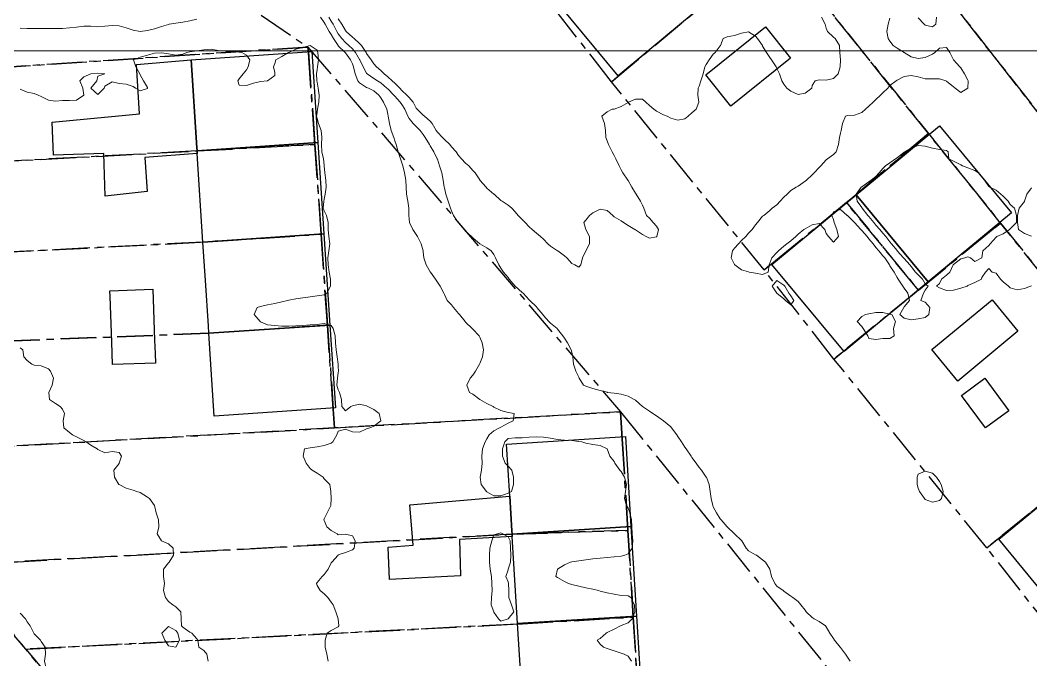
# Model space of a CAD drawing. Header units: centimetres. Extents: x 0 to 642158, y -847 to 649707.
# Drawn here: x 616585.8 to 616657.2, y 620844.4 to 620889.5 of the extents above; entities that cross this region are included whole.
import ezdxf

# ---------------------------------------------------------------- set-up
doc = ezdxf.new("R2010")
doc.units = ezdxf.units.CM
doc.header["$MEASUREMENT"] = 0
doc.linetypes.add('CENTERX2', pattern=[4, 2.5, -0.5, 0.5, -0.5])
doc.layers.add('MEV_grille', color=254, linetype='Continuous', lineweight=9)
doc.layers.add('WAL_topographie 0.5', color=253, linetype='Continuous', lineweight=20)
doc.layers.add('SPW_batiments', color=7, linetype='Continuous')
doc.layers.add('SPW_parcellaire cadastral', color=7, linetype='CENTERX2', lineweight=25, true_color=0xff0542)

# ---------------------------------------------------------------- blocks, each defined once
blk = doc.blocks.new('*U114')
at = {"layer": 'MEV_grille', "transparency": 33554687}
blk.add_lwpolyline([(-1338.461, 0), (1338.461, 0)], dxfattribs=at)
blk = doc.blocks.new('*U115')
at = {"layer": 'MEV_grille', "color": 0, "linetype": 'ByBlock', "lineweight": -2, "transparency": 16777216}
blk.add_blockref('*U114', (0, -1500), dxfattribs=at)

msp = doc.modelspace()

# ---------------------------------------------------------------- linework, layer by layer
at = {"layer": 'SPW_batiments'}
for points in [[(616633.761, 620890.368), (616628.042, 620885.616), (616622.991, 620891.699), (616628.71, 620896.45), (616633.761, 620890.368)], [(616640.208, 620886.851), (616636.008, 620883.467), (616634.225, 620885.683), (616638.442, 620889.068), (616640.208, 620886.851)], [(616606.802, 620880.89), (616598.261, 620880.305), (616598.246, 620880.53), (616597.842, 620886.746), (616606.375, 620887.33), (616606.802, 620880.89)], [(616598.246, 620880.53), (616598.261, 620880.305), (616598.274, 620880.113), (616594.576, 620879.846), (616594.743, 620877.429), (616591.776, 620877.112), (616591.676, 620880.128), (616588.109, 620880.012), (616588.009, 620882.345), (616594.193, 620882.929), (616593.975, 620886.412), (616597.842, 620886.746), (616598.246, 620880.53)], [(616655.843, 620875.936), (616649.954, 620871.057), (616644.853, 620877.207), (616650.742, 620882.085), (616655.843, 620875.936)], [(616607.23, 620874.449), (616598.68, 620873.864), (616598.274, 620880.113), (616598.261, 620880.305), (616606.802, 620880.89), (616607.23, 620874.449)], [(616649.954, 620871.057), (616644.01, 620866.135), (616638.909, 620872.284), (616644.853, 620877.207), (616649.954, 620871.057)], [(616607.656, 620868.008), (616599.098, 620867.423), (616599.064, 620867.947), (616598.856, 620871.146), (616598.68, 620873.864), (616607.23, 620874.449), (616607.656, 620868.008)], [(616595.133, 620870.528), (616595.26, 620866.94), (616595.261, 620866.935), (616595.294, 620865.992), (616595.318, 620865.319), (616592.282, 620865.212), (616592.226, 620866.793), (616592.112, 620870.03), (616592.098, 620870.421), (616595.133, 620870.528)], [(616656.294, 620867.57), (616652.044, 620864.052), (616650.21, 620866.269), (616654.477, 620869.786), (616656.294, 620867.57)], [(616608.045, 620862.147), (616599.478, 620861.579), (616599.098, 620867.423), (616607.656, 620868.008), (616608.045, 620862.147)], [(616655.66, 620861.953), (616654.011, 620860.736), (616652.31, 620863.036), (616653.96, 620864.253), (616655.66, 620861.953)], [(616628.938, 620853.783), (616620.534, 620853.232), (616620.52, 620853.457), (616620.37, 620855.917), (616620.145, 620859.582), (616628.545, 620860.133), (616628.938, 620853.783)], [(616665.685, 620851.708), (616659.846, 620846.92), (616654.946, 620852.87), (616660.801, 620857.674), (616665.685, 620851.708)], [(616620.52, 620853.457), (616620.534, 620853.232), (616620.544, 620853.066), (616616.812, 620852.865), (616616.896, 620850.282), (616611.862, 620850.031), (616611.779, 620852.315), (616613.546, 620852.465), (616613.296, 620855.315), (616620.37, 620855.917), (616620.52, 620853.457)], [(616629.33, 620847.434), (616620.92, 620846.933), (616620.544, 620853.066), (616620.534, 620853.232), (616628.938, 620853.783), (616629.33, 620847.434)], [(616629.723, 620841.085), (616621.31, 620840.533), (616621.123, 620843.608), (616620.92, 620846.933), (616629.33, 620847.434), (616629.723, 620841.085)]]:
    msp.add_lwpolyline(points, dxfattribs=at)
at = {"layer": 'SPW_parcellaire cadastral'}
for points in [[(616703.252, 620977.874), (616705.259, 620970.066), (616725.859, 620975.281), (616789.025, 620897.565), (616816.871, 620864.549), (616819.201, 620861.786), (616791.606, 620814.788), (616777.504, 620810.829), (616747.043, 620804.653), (616736.762, 620806.494), (616725.425, 620812.186), (616717.783, 620816.022), (616706.308, 620829.905), (616705.058, 620828.784), (616702.226, 620826.244), (616700.619, 620828.294), (616648.311, 620895.015), (616662.942, 620947.797), (616665.719, 620957.761), (616680.429, 620969.619), (616679.014, 620971.374), (616703.252, 620977.874)], [(616700.25, 620824.474), (616687.169, 620812.75), (616682.753, 620816.443), (616674.455, 620826.906), (616680.775, 620831.995), (616686.285, 620836.429), (616681.602, 620842.247), (616670.72, 620855.764), (616665.832, 620861.836), (616655.066, 620875.21), (616649.97, 620881.54), (616639.249, 620894.858), (616634.299, 620901.007), (616623.275, 620914.701), (616618.557, 620920.562), (616607.704, 620934.044), (616602.854, 620940.068), (616597.135, 620935.448), (616591.099, 620930.57), (616569.151, 620957.403)], [(616614.722, 620937.858), (616618.639, 620932.979), (616648.311, 620895.015), (616700.619, 620828.294)], [(616519.586, 620926.023), (616526.18, 620918.693), (616531.14, 620912.204), (616536.8, 620905.074), (616542.757, 620897.856), (616548.14, 620891.592), (616554.29, 620884.411), (616559.209, 620878.191), (616564.044, 620872.091), (616568.661, 620866.259), (616574.847, 620858.87), (616581.163, 620851.043), (616586.147, 620845.111), (616591.413, 620838.84), (616597.939, 620831.165), (616603.753, 620824.058), (616608.28, 620818.35), (616613.251, 620812.065), (616619.002, 620804.831), (616628.934, 620794.239)], [(616606.102, 620887.645), (616579.995, 620885.899), (616579.604, 620893.615), (616578.768, 620893.565), (616578.404, 620899.762), (616579.106, 620899.786), (616578.801, 620905.558), (616579.62, 620905.601), (616606.102, 620887.645)], [(616622.67, 620891.456), (616628.404, 620896.196), (616633.328, 620890.008), (616627.558, 620885.183), (616622.67, 620891.456)], [(616638.358, 620871.901), (616627.558, 620885.183), (616633.328, 620890.008), (616639.249, 620894.858), (616649.97, 620881.54), (616644.183, 620876.651), (616638.358, 620871.901)], [(616606.102, 620887.645), (616606.138, 620887.313), (616606.593, 620880.759), (616598.261, 620880.304), (616559.209, 620878.191), (616554.29, 620884.411), (616579.995, 620885.899), (616606.102, 620887.645)], [(616606.102, 620887.645), (616628.207, 620861.871), (616607.983, 620860.734), (616607.89, 620862.074), (616607.479, 620867.999), (616607.034, 620874.417), (616606.593, 620880.759), (616606.138, 620887.313), (616606.102, 620887.645)], [(616649.256, 620870.479), (616644.183, 620876.651), (616649.97, 620881.54), (616655.066, 620875.21), (616649.256, 620870.479)], [(616559.209, 620878.191), (616598.261, 620880.304), (616606.593, 620880.759), (616607.034, 620874.417), (616598.679, 620873.863), (616564.044, 620872.091), (616559.209, 620878.191)], [(616638.358, 620871.901), (616644.183, 620876.651), (616649.256, 620870.479), (616643.288, 620865.602), (616638.358, 620871.901)], [(616665.832, 620861.836), (616660.25, 620857.22), (616654.104, 620852.266), (616643.288, 620865.602), (616649.256, 620870.479), (616655.066, 620875.21), (616665.832, 620861.836)], [(616607.479, 620867.999), (616599.098, 620867.422), (616568.661, 620866.259), (616564.044, 620872.091), (616598.679, 620873.863), (616607.034, 620874.417), (616607.479, 620867.999)], [(616607.479, 620867.999), (616607.89, 620862.074), (616607.983, 620860.734), (616574.847, 620858.87), (616568.661, 620866.259), (616599.098, 620867.422), (616607.479, 620867.999)], [(616581.163, 620851.043), (616574.847, 620858.87), (616607.983, 620860.734), (616628.207, 620861.871), (616628.324, 620859.968), (616628.723, 620853.501), (616620.534, 620853.231), (616581.163, 620851.043)], [(616629.494, 620840.995), (616629.101, 620847.367), (616628.723, 620853.501), (616628.324, 620859.968), (616628.207, 620861.871), (616650.229, 620834.644), (616630.034, 620833.247), (616629.863, 620835.001), (616629.494, 620840.995)], [(616665.113, 620851.239), (616658.931, 620846.128), (616654.104, 620852.266), (616660.25, 620857.22), (616665.113, 620851.239)], [(616581.163, 620851.043), (616620.534, 620853.231), (616628.723, 620853.501), (616629.101, 620847.367), (616620.922, 620846.882), (616586.147, 620845.111), (616581.163, 620851.043)], [(616629.494, 620840.995), (616621.311, 620840.532), (616591.413, 620838.84), (616586.147, 620845.111), (616620.922, 620846.882), (616629.101, 620847.367), (616629.494, 620840.995)]]:
    msp.add_lwpolyline(points, dxfattribs=at)
at = {"layer": 'WAL_topographie 0.5'}
for points in [[(616585.75, 620888.979), (616586.25, 620888.954), (616586.75, 620888.964), (616587.25, 620888.959), (616587.75, 620888.947), (616588.25, 620888.943), (616588.75, 620888.958), (616589.25, 620888.993), (616589.75, 620889.048), (616590.25, 620889.111), (616590.75, 620889.109), (616591.25, 620889.081), (616591.75, 620889.115), (616592.25, 620889.17), (616592.75, 620889.145), (616593.25, 620889.002), (616593.75, 620888.825), (616594.25, 620888.75), (616594.75, 620888.809), (616595.25, 620888.933), (616595.75, 620889.086), (616596.25, 620889.244), (616596.28, 620889.25), (616596.75, 620889.336), (616597.25, 620889.396), (616597.75, 620889.486), (616598.25, 620889.621)], [(616606.978, 620889.75), (616607.25, 620889.372), (616607.32, 620889.25), (616607.607, 620888.75), (616607.75, 620888.527), (616607.898, 620888.25), (616608.237, 620887.75), (616608.25, 620887.734), (616608.745, 620887.25), (616608.75, 620887.244), (616609.107, 620886.75), (616609.25, 620886.452), (616609.331, 620886.25), (616609.44, 620885.75), (616609.63, 620885.25), (616609.75, 620885.112), (616610.25, 620884.797), (616610.386, 620884.75), (616610.75, 620884.544), (616611.124, 620884.25), (616611.25, 620884.052), (616611.449, 620883.75), (616611.675, 620883.25), (616611.75, 620882.893), (616611.778, 620882.75), (616611.859, 620882.25), (616611.981, 620881.75), (616612.169, 620881.25), (616612.25, 620881.011), (616612.332, 620880.75), (616612.48, 620880.25), (616612.653, 620879.75), (616612.75, 620879.458), (616612.814, 620879.25), (616612.932, 620878.75), (616613.02, 620878.25), (616613.055, 620877.75), (616613.079, 620877.25), (616613.166, 620876.75), (616613.235, 620876.25), (616613.225, 620875.75), (616613.25, 620875.519), (616613.282, 620875.25), (616613.525, 620874.75), (616613.75, 620874.408), (616613.847, 620874.25), (616614.107, 620873.75), (616614.241, 620873.25), (616614.25, 620873.167), (616614.303, 620872.75), (616614.459, 620872.25), (616614.75, 620871.769), (616614.764, 620871.75), (616615.116, 620871.25), (616615.25, 620871.031), (616615.455, 620870.75), (616615.708, 620870.25), (616615.75, 620870.161), (616615.955, 620869.75), (616616.25, 620869.427), (616616.4, 620869.25), (616616.75, 620868.813), (616616.807, 620868.75), (616617.22, 620868.25), (616617.25, 620868.215), (616617.704, 620867.75), (616617.75, 620867.712), (616618.204, 620867.25), (616618.25, 620867.15), (616618.411, 620866.75), (616618.509, 620866.25), (616618.448, 620865.75), (616618.25, 620865.294), (616618.232, 620865.25), (616617.936, 620864.75), (616617.75, 620864.471), (616617.571, 620864.25), (616617.336, 620863.75), (616617.516, 620863.25), (616617.75, 620863.127), (616618.25, 620862.75), (616618.25, 620862.75), (616618.75, 620862.464), (616619.189, 620862.25), (616619.25, 620862.21), (616619.75, 620861.98), (616620.25, 620861.831), (616620.683, 620861.75), (616620.6, 620861.25), (616620.25, 620861.071), (616619.75, 620860.795), (616619.645, 620860.75), (616619.25, 620860.536), (616618.917, 620860.25), (616618.75, 620859.956), (616618.641, 620859.75), (616618.454, 620859.25), (616618.406, 620858.75), (616618.408, 620858.25), (616618.364, 620857.75), (616618.287, 620857.25), (616618.348, 620856.75), (616618.731, 620856.25), (616618.75, 620856.232), (616619.25, 620855.951), (616619.75, 620855.94), (616620.25, 620856.125), (616620.5, 620856.25), (616620.635, 620856.75), (616620.634, 620857.25), (616620.507, 620857.75), (616620.25, 620858.029), (616620.053, 620858.25), (616619.854, 620858.75), (616619.868, 620859.25), (616620.014, 620859.75), (616620.25, 620859.98), (616620.75, 620860.045), (616621.25, 620860.045), (616621.75, 620860.081), (616622.25, 620860.114), (616622.75, 620860.095), (616623.25, 620860.009), (616623.75, 620859.917), (616624.25, 620859.869), (616624.75, 620859.843), (616625.25, 620859.781), (616625.464, 620859.75), (616625.75, 620859.655), (616626.25, 620859.558), (616626.75, 620859.5), (616627.25, 620859.25), (616627.25, 620859.25), (616627.45, 620858.75), (616627.75, 620858.375), (616627.803, 620858.25), (616628.156, 620857.75), (616628.25, 620857.662), (616628.491, 620857.25), (616628.614, 620856.75), (616628.547, 620856.25), (616628.487, 620855.75), (616628.628, 620855.25), (616628.75, 620855.067), (616628.866, 620854.75), (616628.979, 620854.25), (616629.006, 620853.75), (616629.025, 620853.25), (616629.068, 620852.75), (616629.024, 620852.25), (616628.75, 620851.843), (616628.5, 620851.75), (616628.25, 620851.682), (616627.75, 620851.638), (616627.25, 620851.589), (616626.75, 620851.531), (616626.25, 620851.486), (616625.75, 620851.417), (616625.25, 620851.34), (616624.75, 620851.271), (616624.659, 620851.25), (616624.25, 620851.07), (616623.75, 620850.75), (616623.75, 620850.75), (616623.625, 620850.25), (616623.75, 620850.167), (616624.25, 620849.88), (616624.519, 620849.75), (616624.75, 620849.68), (616625.25, 620849.554), (616625.75, 620849.446), (616626.25, 620849.341), (616626.635, 620849.25), (616626.75, 620849.216), (616627.25, 620849.087), (616627.75, 620848.995), (616628.25, 620848.898), (616628.75, 620848.875), (616628.937, 620848.75), (616629.186, 620848.25), (616629.21, 620847.75), (616629.024, 620847.25), (616628.75, 620846.971), (616628.25, 620846.77), (616628.2, 620846.75), (616627.75, 620846.53), (616627.25, 620846.288), (616627.178, 620846.25), (616626.75, 620845.859), (616626.558, 620845.75), (616626.75, 620845.472), (616627, 620845.25), (616627.25, 620845.159), (616627.75, 620844.988), (616628.25, 620844.829), (616628.464, 620844.75), (616628.75, 620844.607), (616628.977, 620844.25)], [(616607.578, 620889.75), (616607.75, 620889.462), (616607.876, 620889.25), (616608.151, 620888.75), (616608.25, 620888.582), (616608.493, 620888.25), (616608.75, 620887.968), (616609.002, 620887.75), (616609.25, 620887.508), (616609.468, 620887.25), (616609.75, 620886.773), (616609.764, 620886.75), (616610.015, 620886.25), (616610.25, 620885.801), (616610.291, 620885.75), (616610.75, 620885.42), (616611.015, 620885.25), (616611.25, 620885.107), (616611.684, 620884.75), (616611.75, 620884.687), (616612.181, 620884.25), (616612.25, 620884.172), (616612.631, 620883.75), (616612.75, 620883.579), (616612.952, 620883.25), (616613.164, 620882.75), (616613.25, 620882.604), (616613.531, 620882.25), (616613.75, 620882.031), (616614.041, 620881.75), (616614.25, 620881.468), (616614.38, 620881.25), (616614.703, 620880.75), (616614.75, 620880.664), (616614.992, 620880.25), (616615.238, 620879.75), (616615.25, 620879.717), (616615.413, 620879.25), (616615.556, 620878.75), (616615.668, 620878.25), (616615.737, 620877.75), (616615.75, 620877.693), (616615.858, 620877.25), (616616.02, 620876.75), (616616.177, 620876.25), (616616.25, 620876.075), (616616.4, 620875.75), (616616.725, 620875.25), (616616.75, 620875.218), (616617.136, 620874.75), (616617.25, 620874.627), (616617.667, 620874.25), (616617.75, 620874.165), (616618.25, 620873.75), (616618.25, 620873.75), (616618.75, 620873.46), (616619.064, 620873.25), (616619.25, 620872.994), (616619.372, 620872.75), (616619.595, 620872.25), (616619.75, 620872.017), (616619.92, 620871.75), (616620.25, 620871.355), (616620.328, 620871.25), (616620.75, 620870.761), (616620.761, 620870.75), (616621.25, 620870.307), (616621.321, 620870.25), (616621.75, 620869.794), (616621.793, 620869.75), (616622.25, 620869.287), (616622.285, 620869.25), (616622.704, 620868.75), (616622.75, 620868.686), (616623.127, 620868.25), (616623.25, 620868.136), (616623.719, 620867.75), (616623.75, 620867.723), (616624.126, 620867.25), (616624.25, 620867.076), (616624.463, 620866.75), (616624.718, 620866.25), (616624.75, 620866.092), (616624.827, 620865.75), (616624.886, 620865.25), (616625.052, 620864.75), (616625.25, 620864.319), (616625.288, 620864.25), (616625.575, 620863.75), (616625.75, 620863.683), (616626.25, 620863.529), (616626.75, 620863.377), (616627.25, 620863.253), (616627.27, 620863.25), (616627.75, 620863.201), (616628.25, 620863.125), (616628.75, 620862.972), (616629.159, 620862.75), (616629.25, 620862.693), (616629.75, 620862.261), (616629.763, 620862.25), (616630.25, 620861.93), (616630.489, 620861.75), (616630.75, 620861.586), (616631.23, 620861.25), (616631.25, 620861.236), (616631.75, 620860.808), (616631.805, 620860.75), (616632.176, 620860.25), (616632.25, 620860.125), (616632.516, 620859.75), (616632.75, 620859.371), (616632.843, 620859.25), (616633.184, 620858.75), (616633.25, 620858.655), (616633.539, 620858.25), (616633.75, 620857.948), (616633.917, 620857.75), (616634.25, 620857.27), (616634.268, 620857.25), (616634.474, 620856.75), (616634.537, 620856.25), (616634.599, 620855.75), (616634.722, 620855.25), (616634.75, 620855.164), (616634.981, 620854.75), (616635.25, 620854.326), (616635.319, 620854.25), (616635.739, 620853.75), (616635.75, 620853.741), (616636.25, 620853.259), (616636.259, 620853.25), (616636.75, 620852.794), (616636.786, 620852.75), (616637.091, 620852.25), (616637.25, 620852.048), (616637.75, 620851.783), (616637.815, 620851.75), (616638.25, 620851.421), (616638.439, 620851.25), (616638.75, 620850.75), (616638.75, 620850.75), (616638.881, 620850.25), (616639.118, 620849.75), (616639.25, 620849.558), (616639.694, 620849.25), (616639.75, 620849.213), (616640.25, 620848.859), (616640.385, 620848.75), (616640.75, 620848.471), (616640.942, 620848.25), (616641.25, 620847.863), (616641.323, 620847.75), (616641.75, 620847.34), (616641.895, 620847.25), (616642.25, 620847.06), (616642.7, 620846.75), (616642.75, 620846.687), (616643.005, 620846.25), (616643.25, 620845.864), (616643.317, 620845.75), (616643.738, 620845.25), (616643.75, 620845.235), (616644.101, 620844.75), (616644.25, 620844.55), (616644.441, 620844.25)], [(616608.25, 620889.645), (616608.507, 620889.25), (616608.75, 620888.801), (616608.797, 620888.75), (616609.25, 620888.342), (616609.361, 620888.25), (616609.75, 620887.901), (616609.89, 620887.75), (616610.211, 620887.25), (616610.25, 620887.177), (616610.568, 620886.75), (616610.75, 620886.458), (616610.947, 620886.25), (616611.25, 620885.988), (616611.494, 620885.75), (616611.75, 620885.548), (616612.066, 620885.25), (616612.25, 620885.084), (616612.588, 620884.75), (616612.75, 620884.575), (616613.089, 620884.25), (616613.25, 620884.071), (616613.547, 620883.75), (616613.75, 620883.333), (616613.822, 620883.25), (616614.25, 620882.827), (616614.348, 620882.75), (616614.75, 620882.401), (616614.879, 620882.25), (616615.17, 620881.75), (616615.25, 620881.624), (616615.609, 620881.25), (616615.75, 620881.106), (616616.128, 620880.75), (616616.25, 620880.602), (616616.573, 620880.25), (616616.75, 620879.973), (616616.956, 620879.75), (616617.25, 620879.436), (616617.476, 620879.25), (616617.75, 620878.926), (616617.926, 620878.75), (616618.25, 620878.261), (616618.259, 620878.25), (616618.692, 620877.75), (616618.75, 620877.68), (616619.25, 620877.26), (616619.259, 620877.25), (616619.75, 620876.814), (616619.833, 620876.75), (616620.25, 620876.468), (616620.513, 620876.25), (616620.75, 620875.995), (616620.964, 620875.75), (616621.25, 620875.46), (616621.45, 620875.25), (616621.75, 620874.95), (616621.953, 620874.75), (616622.25, 620874.49), (616622.547, 620874.25), (616622.75, 620874.063), (616623.053, 620873.75), (616623.25, 620873.579), (616623.75, 620873.258), (616623.767, 620873.25), (616624.25, 620872.891), (616624.403, 620872.75), (616624.75, 620872.347), (616624.981, 620872.25), (616625.25, 620872.083), (616625.402, 620872.25), (616625.519, 620872.75), (616625.75, 620873.25), (616625.75, 620873.25), (616626.018, 620873.75), (616626.009, 620874.25), (616625.75, 620874.75), (616625.75, 620874.75), (616625.607, 620875.25), (616625.75, 620875.404), (616626, 620875.75), (616626.25, 620875.938), (616626.75, 620876.187), (616627.25, 620876.103), (616627.65, 620875.75), (616627.75, 620875.656), (616628.25, 620875.357), (616628.4, 620875.25), (616628.75, 620875.044), (616629.204, 620874.75), (616629.25, 620874.724), (616629.75, 620874.41), (616630.017, 620874.25), (616630.25, 620874.144), (616630.75, 620874.233), (616630.773, 620874.25), (616630.879, 620874.75), (616630.75, 620874.984), (616630.507, 620875.25), (616630.25, 620875.55), (616630.043, 620875.75), (616629.841, 620876.25), (616629.75, 620876.477), (616629.614, 620876.75), (616629.308, 620877.25), (616629.25, 620877.331), (616629.003, 620877.75), (616628.75, 620878.212), (616628.727, 620878.25), (616628.372, 620878.75), (616628.25, 620878.966), (616628.096, 620879.25), (616627.868, 620879.75), (616627.75, 620879.974), (616627.619, 620880.25), (616627.354, 620880.75), (616627.25, 620881.012), (616627.162, 620881.25), (616627.132, 620881.75), (616627.065, 620882.25), (616626.868, 620882.75), (616627.25, 620883.075), (616627.6, 620883.25), (616627.75, 620883.266), (616628.25, 620883.434), (616628.75, 620883.736), (616628.774, 620883.75), (616629.25, 620883.964), (616629.75, 620883.958), (616629.98, 620883.75), (616630.25, 620883.506), (616630.545, 620883.25), (616630.75, 620883.115), (616631.25, 620882.851), (616631.494, 620882.75), (616631.75, 620882.613), (616632.25, 620882.489), (616632.75, 620882.563), (616632.981, 620882.75), (616633.25, 620882.994), (616633.556, 620883.25), (616633.74, 620883.75), (616633.658, 620884.25), (616633.7, 620884.75), (616633.75, 620884.888), (616633.886, 620885.25), (616634.034, 620885.75), (616634.168, 620886.25), (616634.25, 620886.403), (616634.46, 620886.75), (616634.75, 620887.142), (616634.885, 620887.25), (616635.25, 620887.723), (616635.276, 620887.75), (616635.454, 620888.25), (616635.75, 620888.358), (616636.25, 620888.46), (616636.75, 620888.613), (616637.25, 620888.719), (616637.75, 620888.42), (616637.881, 620888.25), (616638.227, 620887.75), (616638.25, 620887.706), (616638.532, 620887.25), (616638.75, 620886.897), (616638.885, 620886.75), (616639.21, 620886.25), (616639.25, 620886.125), (616639.43, 620885.75), (616639.612, 620885.25), (616639.75, 620885.015), (616639.955, 620884.75), (616640.25, 620884.518), (616640.75, 620884.296), (616641.25, 620884.381), (616641.717, 620884.75), (616641.75, 620884.917), (616641.95, 620885.25), (616642.25, 620885.338), (616642.75, 620885.303), (616643.25, 620885.417), (616643.583, 620885.75), (616643.724, 620886.25), (616643.75, 620886.75), (616643.694, 620887.25), (616643.671, 620887.75), (616643.382, 620888.25), (616643.25, 620888.346), (616642.83, 620888.75), (616642.75, 620888.972), (616642.674, 620889.25), (616642.417, 620889.75)], [(616647.25, 620889.679), (616647.125, 620889.25), (616647.038, 620888.75), (616647.117, 620888.25), (616647.25, 620888.048), (616647.481, 620887.75), (616647.75, 620887.562), (616648.25, 620887.257), (616648.262, 620887.25), (616648.75, 620886.956), (616649.25, 620886.838), (616649.75, 620886.903), (616650.25, 620887.139), (616650.417, 620887.25), (616650.75, 620887.568), (616651.25, 620887.6), (616651.483, 620887.25), (616651.75, 620886.75), (616651.75, 620886.75), (616652.179, 620886.25), (616652.25, 620886.169), (616652.527, 620885.75), (616652.75, 620885.294), (616652.77, 620885.25), (616652.76, 620884.75), (616652.75, 620884.73), (616652.25, 620884.441), (616651.868, 620884.75), (616651.75, 620884.83), (616651.25, 620885.231), (616651.208, 620885.25), (616650.75, 620885.399), (616650.25, 620885.401), (616649.75, 620885.393), (616649.25, 620885.532), (616648.75, 620885.645), (616648.25, 620885.557), (616647.75, 620885.298), (616647.687, 620885.25), (616647.25, 620884.917), (616647.106, 620884.75), (616646.75, 620884.412), (616646.569, 620884.25), (616646.25, 620883.931), (616646.058, 620883.75), (616645.75, 620883.472), (616645.525, 620883.25), (616645.25, 620883.018), (616644.75, 620882.829), (616644.25, 620882.807), (616644.107, 620882.75), (616643.891, 620882.25), (616643.803, 620881.75), (616643.75, 620881.55), (616643.676, 620881.25), (616643.603, 620880.75), (616643.448, 620880.25), (616643.25, 620880.048), (616642.838, 620879.75), (616642.75, 620879.686), (616642.356, 620879.25), (616642.25, 620879.13), (616641.885, 620878.75), (616641.75, 620878.62), (616641.356, 620878.25), (616641.25, 620878.169), (616640.75, 620877.825), (616640.625, 620877.75), (616640.25, 620877.5), (616639.973, 620877.25), (616639.75, 620877.03), (616639.493, 620876.75), (616639.25, 620876.496), (616638.929, 620876.25), (616638.75, 620876.102), (616638.325, 620875.75), (616638.25, 620875.689), (616637.892, 620875.25), (616637.75, 620875.095), (616637.498, 620874.75), (616637.25, 620874.49), (616637.058, 620874.25), (616636.75, 620873.968), (616636.539, 620873.75), (616636.25, 620873.433), (616636.121, 620873.25), (616636.03, 620872.75), (616636.25, 620872.286), (616636.282, 620872.25), (616636.75, 620871.905), (616637.25, 620871.755), (616637.286, 620871.75), (616637.75, 620871.662), (616638.25, 620871.58), (616638.65, 620871.75), (616638.715, 620872.25), (616638.75, 620872.375), (616638.9, 620872.75), (616639.25, 620873.139), (616639.368, 620873.25), (616639.75, 620873.567), (616639.964, 620873.75), (616640.25, 620873.958), (616640.591, 620874.25), (616640.75, 620874.426), (616641.164, 620874.75), (616641.25, 620874.798), (616641.75, 620875.079), (616642.25, 620875.175), (616642.655, 620874.75), (616642.75, 620874.464), (616642.9, 620874.25), (616643.25, 620873.861), (616643.6, 620874.25), (616643.487, 620874.75), (616643.313, 620875.25), (616643.25, 620875.464), (616643.145, 620875.75), (616643.25, 620876), (616643.75, 620876.163), (616644.225, 620875.75), (616644.25, 620875.733), (616644.75, 620875.25), (616644.75, 620875.25), (616645.193, 620874.75), (616645.25, 620874.687), (616645.628, 620874.25), (616645.75, 620874.095), (616646.053, 620873.75), (616646.25, 620873.49), (616646.472, 620873.25), (616646.75, 620872.893), (616646.881, 620872.75), (616647.215, 620872.25), (616647.25, 620872.194), (616647.536, 620871.75), (616647.75, 620871.375), (616647.833, 620871.25), (616648.167, 620870.75), (616648.25, 620870.617), (616648.512, 620870.25), (616648.632, 620869.75), (616648.25, 620869.286), (616648.232, 620869.25), (616647.958, 620868.75), (616648.25, 620868.481), (616648.75, 620868.383), (616649.25, 620868.444), (616649.75, 620868.533), (616649.988, 620868.75), (616650.075, 620869.25), (616649.75, 620869.611), (616649.438, 620869.75), (616649.632, 620870.25), (616649.75, 620870.472), (616649.959, 620870.75), (616649.75, 620870.917), (616649.542, 620871.25), (616649.25, 620871.542), (616649.065, 620871.75), (616648.75, 620872.136), (616648.646, 620872.25), (616648.25, 620872.702), (616648.202, 620872.75), (616647.769, 620873.25), (616647.75, 620873.272), (616647.357, 620873.75), (616647.25, 620873.881), (616646.967, 620874.25), (616646.75, 620874.491), (616646.524, 620874.75), (616646.25, 620875.065), (616646.098, 620875.25), (616645.75, 620875.676), (616645.687, 620875.75), (616645.295, 620876.25), (616645.25, 620876.31), (616644.936, 620876.75), (616644.861, 620877.25), (616645.219, 620877.75), (616645.25, 620877.775), (616645.75, 620878.113), (616645.917, 620878.25), (616646.25, 620878.487), (616646.492, 620878.75), (616646.75, 620879.074), (616646.93, 620879.25), (616647.25, 620879.475), (616647.64, 620879.75), (616647.75, 620879.825), (616648.25, 620880.223), (616648.295, 620880.25), (616648.75, 620880.509), (616649.25, 620880.68), (616649.75, 620880.635), (616650.25, 620880.5), (616650.75, 620880.404), (616651.25, 620880.327), (616651.375, 620880.25), (616651.406, 620879.75), (616651.75, 620879.573), (616652.25, 620879.321), (616652.382, 620879.25), (616652.75, 620879.113), (616653.25, 620878.929), (616653.507, 620878.75), (616653.75, 620878.507), (616653.929, 620878.25), (616654.25, 620877.803), (616654.317, 620877.75), (616654.75, 620877.526), (616655.098, 620877.25), (616655.25, 620877.115), (616655.608, 620876.75), (616655.75, 620876.529), (616656.056, 620876.25), (616656.2, 620875.75), (616656.187, 620875.25), (616655.75, 620874.813), (616655.694, 620874.75), (616655.25, 620874.442), (616654.796, 620874.25), (616654.75, 620874.214), (616654.344, 620873.75), (616654.25, 620873.614), (616653.806, 620873.25), (616653.75, 620872.75), (616653.75, 620872.75), (616653.25, 620872.5), (616652.95, 620872.75), (616652.75, 620872.813), (616652.55, 620872.75), (616652.25, 620872.692), (616651.75, 620872.287), (616651.717, 620872.25), (616651.474, 620871.75), (616651.25, 620871.54), (616650.904, 620871.25), (616650.75, 620870.942), (616650.541, 620870.75), (616650.75, 620870.636), (616651.25, 620870.45), (616651.75, 620870.462), (616652.25, 620870.599), (616652.702, 620870.75), (616652.75, 620870.796), (616653.25, 620871.01), (616653.712, 620871.25), (616653.75, 620871.375), (616654, 620871.75), (616654.25, 620872), (616654.464, 620871.75), (616654.75, 620871.679), (616655.066, 620871.25), (616655.25, 620871.061), (616655.621, 620870.75), (616655.75, 620870.625), (616656.25, 620870.5), (616656.75, 620870.591), (616657.188, 620870.75), (616657.25, 620870.783)], [(616650.539, 620889.75), (616650.5, 620889.25), (616650.25, 620889.079), (616649.75, 620889.196), (616649.674, 620889.25), (616649.25, 620889.702)], [(616585.75, 620884.671), (616586.25, 620884.448), (616586.75, 620884.36), (616587.031, 620884.25), (616587.25, 620884.158), (616587.75, 620883.895), (616588.25, 620883.821), (616588.75, 620883.859), (616589.25, 620883.865), (616589.75, 620883.893), (616590.25, 620884.25), (616590.179, 620884.75), (616589.964, 620885.25), (616590.25, 620885.536), (616590.75, 620885.75), (616590.75, 620885.75), (616591.25, 620885.788), (616591.75, 620885.75), (616591.75, 620885.75), (616591.75, 620885.75), (616591.25, 620885.583), (616591.167, 620885.25), (616590.75, 620884.75), (616591.25, 620884.3), (616591.7, 620884.75), (616591.75, 620884.875), (616592.25, 620885.187), (616592.75, 620885.066), (616593.25, 620885.023), (616593.75, 620884.85), (616593.904, 620884.75), (616594.25, 620884.546), (616594.75, 620884.717), (616594.77, 620884.75), (616594.75, 620884.786), (616594.479, 620885.25), (616594.25, 620885.673), (616594.21, 620885.75), (616593.926, 620886.25), (616593.772, 620886.75), (616594.25, 620886.919), (616594.75, 620887.081), (616595.25, 620887.212), (616595.75, 620887.223), (616596.25, 620887.163), (616596.75, 620887.079), (616597.25, 620887.141), (616597.541, 620887.25), (616597.75, 620887.302), (616598.25, 620887.373), (616598.75, 620887.453), (616599.25, 620887.491), (616599.75, 620887.41), (616600.25, 620887.341), (616600.75, 620887.325), (616601.25, 620887.286), (616601.417, 620887.25), (616601.75, 620887.068), (616601.991, 620886.75), (616601.864, 620886.25), (616601.75, 620886.042), (616601.516, 620885.75), (616601.25, 620885.387), (616601.156, 620885.25), (616601.25, 620884.95), (616601.75, 620884.938), (616602.25, 620885.083), (616602.75, 620885.205), (616603.249, 620885.25), (616603.25, 620885.25), (616603.75, 620885.625), (616603.766, 620885.75), (616603.75, 620885.85), (616603.673, 620886.25), (616603.75, 620886.472), (616603.833, 620886.75), (616604.25, 620886.986), (616604.733, 620887.25), (616604.75, 620887.26), (616605.25, 620887.488), (616605.75, 620887.608), (616606.25, 620887.75), (616606.25, 620887.75), (616606.25, 620887.75), (616606.75, 620887.417), (616606.806, 620887.25), (616606.858, 620886.75), (616606.776, 620886.25), (616606.75, 620886.062), (616606.709, 620885.75), (616606.736, 620885.25), (616606.75, 620885.173), (616606.829, 620884.75), (616606.893, 620884.25), (616606.875, 620883.75), (616606.788, 620883.25), (616606.75, 620883.028), (616606.711, 620882.75), (616606.75, 620882.594), (616606.845, 620882.25), (616607.044, 620881.75), (616607.085, 620881.25), (616607.066, 620880.75), (616607.094, 620880.25), (616607.192, 620879.75), (616607.25, 620879.306), (616607.26, 620879.25), (616607.286, 620878.75), (616607.373, 620878.25), (616607.389, 620877.75), (616607.324, 620877.25), (616607.25, 620876.897), (616607.22, 620876.75), (616607.181, 620876.25), (616607.25, 620876.07), (616607.404, 620875.75), (616607.531, 620875.25), (616607.527, 620874.75), (616607.583, 620874.25), (616607.638, 620873.75), (616607.589, 620873.25), (616607.511, 620872.75), (616607.523, 620872.25), (616607.607, 620871.75), (616607.688, 620871.25), (616607.695, 620870.75), (616607.429, 620870.25), (616607.25, 620870.149), (616606.75, 620870.074), (616606.25, 620870.006), (616605.75, 620869.926), (616605.25, 620869.849), (616604.75, 620869.769), (616604.65, 620869.75), (616604.25, 620869.652), (616603.75, 620869.532), (616603.25, 620869.425), (616602.75, 620869.312), (616602.517, 620869.25), (616602.309, 620868.75), (616602.721, 620868.25), (616602.75, 620868.228), (616603.25, 620868.029), (616603.75, 620867.967), (616604.25, 620867.926), (616604.75, 620867.933), (616605.25, 620867.96), (616605.75, 620867.983), (616606.25, 620868.02), (616606.75, 620868.054), (616607.25, 620868.106), (616607.75, 620867.969), (616607.882, 620867.75), (616608.023, 620867.25), (616608.056, 620866.75), (616608.09, 620866.25), (616608.159, 620865.75), (616608.244, 620865.25), (616608.25, 620865.083), (616608.268, 620864.75), (616608.25, 620864.659), (616608.187, 620864.25), (616608.154, 620863.75), (616608.25, 620863.417), (616608.326, 620863.25), (616608.471, 620862.75), (616608.5, 620862.25), (616608.75, 620861.945), (616609.143, 620862.25), (616609.25, 620862.304), (616609.75, 620862.425), (616610.25, 620862.289), (616610.331, 620862.25), (616610.75, 620862.035), (616611.144, 620861.75), (616611.25, 620861.25), (616611.25, 620861.25), (616611.25, 620861.25), (616610.75, 620860.868), (616610.467, 620860.75), (616610.25, 620860.674), (616609.75, 620860.436), (616609.25, 620860.452), (616608.75, 620860.642), (616608.25, 620860.51), (616608.14, 620860.25), (616607.856, 620859.75), (616607.75, 620859.654), (616607.25, 620859.507), (616606.75, 620859.392), (616606.25, 620859.333), (616605.85, 620859.25), (616605.768, 620858.75), (616605.981, 620858.25), (616606.25, 620857.861), (616606.393, 620857.75), (616606.75, 620857.542), (616607.187, 620857.25), (616607.25, 620857.15), (616607.65, 620856.75), (616607.714, 620856.25), (616607.75, 620855.751), (616607.75, 620855.75), (616607.75, 620855.749), (616607.731, 620855.25), (616607.462, 620854.75), (616607.25, 620854.313), (616607.235, 620854.25), (616607.25, 620854.202), (616607.44, 620853.75), (616607.75, 620853.483), (616608.159, 620853.25), (616608.25, 620853.18), (616608.75, 620853.237), (616609.25, 620853.115), (616609.444, 620852.75), (616609.375, 620852.25), (616609.25, 620852.122), (616608.75, 620851.943), (616608.25, 620851.765), (616608.231, 620851.75), (616607.781, 620851.25), (616607.75, 620851.197), (616607.52, 620850.75), (616607.25, 620850.393), (616607.117, 620850.25), (616606.75, 620849.81), (616606.706, 620849.75), (616606.75, 620849.6), (616606.956, 620849.25), (616607.25, 620849.012), (616607.512, 620848.75), (616607.75, 620848.438), (616607.886, 620848.25), (616608.066, 620847.75), (616608.25, 620847.25), (616608.25, 620847.25), (616608.285, 620846.75), (616608.25, 620846.678), (616607.75, 620846.425), (616607.459, 620846.25), (616607.325, 620845.75), (616607.32, 620845.25), (616607.437, 620844.75), (616607.539, 620844.25)], [(616657.25, 620874.272), (616656.75, 620874.478), (616656.347, 620874.75), (616656.27, 620875.25), (616656.278, 620875.75), (616656.393, 620876.25), (616656.75, 620876.734), (616656.756, 620876.75), (616656.931, 620877.25), (616657.25, 620877.692)], [(616640.25, 620869.44), (616640.446, 620869.75), (616640.25, 620870.071), (616640.103, 620870.25), (616639.82, 620870.75), (616639.75, 620870.833), (616639.25, 620871.153), (616638.929, 620870.75), (616639.25, 620870.25), (616639.25, 620870.25), (616639.75, 620869.85), (616639.875, 620869.75), (616640.25, 620869.44)], [(616647.25, 620867.05), (616647.536, 620867.25), (616647.49, 620867.75), (616647.633, 620868.25), (616647.393, 620868.75), (616647.25, 620868.771), (616646.75, 620868.9), (616646.25, 620868.89), (616645.75, 620868.795), (616645.519, 620868.75), (616645.25, 620868.604), (616644.923, 620868.25), (616645.25, 620867.91), (616645.364, 620867.75), (616645.681, 620867.25), (616645.75, 620867.05), (616646.25, 620866.984), (616646.75, 620867.063), (616647.25, 620867.05)], [(616585.75, 620866.385), (616585.934, 620866.25), (616586.015, 620865.75), (616586.25, 620865.5), (616586.584, 620865.25), (616586.75, 620865.179), (616587.25, 620865.133), (616587.75, 620864.911), (616587.905, 620864.75), (616588.12, 620864.25), (616588.01, 620863.75), (616587.786, 620863.25), (616587.833, 620862.75), (616588.25, 620862.464), (616588.591, 620862.25), (616588.75, 620862.066), (616588.893, 620861.75), (616588.79, 620861.25), (616588.841, 620860.75), (616589.25, 620860.417), (616589.446, 620860.25), (616589.75, 620860.114), (616590.25, 620859.853), (616590.417, 620859.75), (616590.75, 620859.522), (616591.208, 620859.25), (616591.25, 620859.209), (616591.75, 620858.983), (616592.25, 620859.071), (616592.75, 620859.006), (616592.922, 620858.75), (616592.761, 620858.25), (616592.75, 620858.235), (616592.369, 620857.75), (616592.42, 620857.25), (616592.727, 620856.75), (616592.75, 620856.73), (616593.25, 620856.476), (616593.75, 620856.332), (616594, 620856.25), (616594.25, 620856.165), (616594.75, 620855.852), (616594.893, 620855.75), (616595.25, 620855.269), (616595.265, 620855.25), (616595.379, 620854.75), (616595.53, 620854.25), (616595.558, 620853.75), (616595.433, 620853.25), (616595.75, 620852.75), (616595.75, 620852.75), (616596.25, 620852.545), (616596.579, 620852.25), (616596.591, 620851.75), (616596.279, 620851.25), (616596.25, 620851.204), (616595.893, 620850.75), (616595.893, 620850.25), (616595.964, 620849.75), (616595.895, 620849.25), (616596.036, 620848.75), (616596.25, 620848.472), (616596.55, 620848.25), (616596.75, 620848.107), (616597.107, 620847.75), (616597.129, 620847.25), (616597.159, 620846.75), (616597.25, 620846.673), (616597.75, 620846.32), (616597.893, 620846.25), (616598.25, 620845.833), (616598.325, 620845.75), (616598.393, 620845.25), (616598.75, 620845.023), (616598.964, 620844.75), (616599.058, 620844.25)], [(616650.904, 620855.75), (616650.75, 620855.6), (616650.25, 620855.493), (616649.75, 620855.689), (616649.683, 620855.75), (616649.328, 620856.25), (616649.25, 620856.49), (616649.172, 620856.75), (616649.166, 620857.25), (616649.25, 620857.462), (616649.75, 620857.691), (616650.25, 620857.532), (616650.528, 620857.25), (616650.75, 620856.955), (616650.867, 620856.75), (616651.018, 620856.25), (616650.904, 620855.75)], [(616620.25, 620847.241), (616620.262, 620847.25), (616620.654, 620847.75), (616620.504, 620848.25), (616620.294, 620848.75), (616620.308, 620849.25), (616620.286, 620849.75), (616620.25, 620849.865), (616620.089, 620850.25), (616620.25, 620850.704), (616620.261, 620850.75), (616620.424, 620851.25), (616620.435, 620851.75), (616620.431, 620852.25), (616620.408, 620852.75), (616620.25, 620853.036), (616619.875, 620853.25), (616619.75, 620853.338), (616619.5, 620853.25), (616619.25, 620853.178), (616619.114, 620852.75), (616618.957, 620852.25), (616618.929, 620851.75), (616618.945, 620851.25), (616618.973, 620850.75), (616619.076, 620850.25), (616619.11, 620849.75), (616619.12, 620849.25), (616619.08, 620848.75), (616619.064, 620848.25), (616619.233, 620847.75), (616619.25, 620847.717), (616619.576, 620847.25), (616619.75, 620847.091), (616620.25, 620847.241)], [(616585.75, 620847.656), (616586.143, 620847.25), (616586.25, 620847.032), (616586.464, 620846.75), (616586.719, 620846.25), (616586.75, 620846.195), (616587.205, 620845.75), (616587.25, 620845.65), (616587.517, 620845.25), (616587.55, 620844.75), (616587.466, 620844.25), (616587.595, 620843.75), (616587.75, 620843.291), (616587.769, 620843.25)], [(616596.75, 620845.25), (616597.031, 620845.75), (616596.906, 620846.25), (616596.75, 620846.429), (616596.25, 620846.704), (616595.774, 620846.25), (616595.982, 620845.75), (616596.25, 620845.355), (616596.75, 620845.25)]]:
    msp.add_lwpolyline(points, dxfattribs=at)

# ---------------------------------------------------------------- block references
at = {"layer": 'MEV_grille', "transparency": 33554687}
msp.add_blockref('*U115', (616669.481, 622387.381), dxfattribs=at)

doc.saveas('drawing.dxf')
